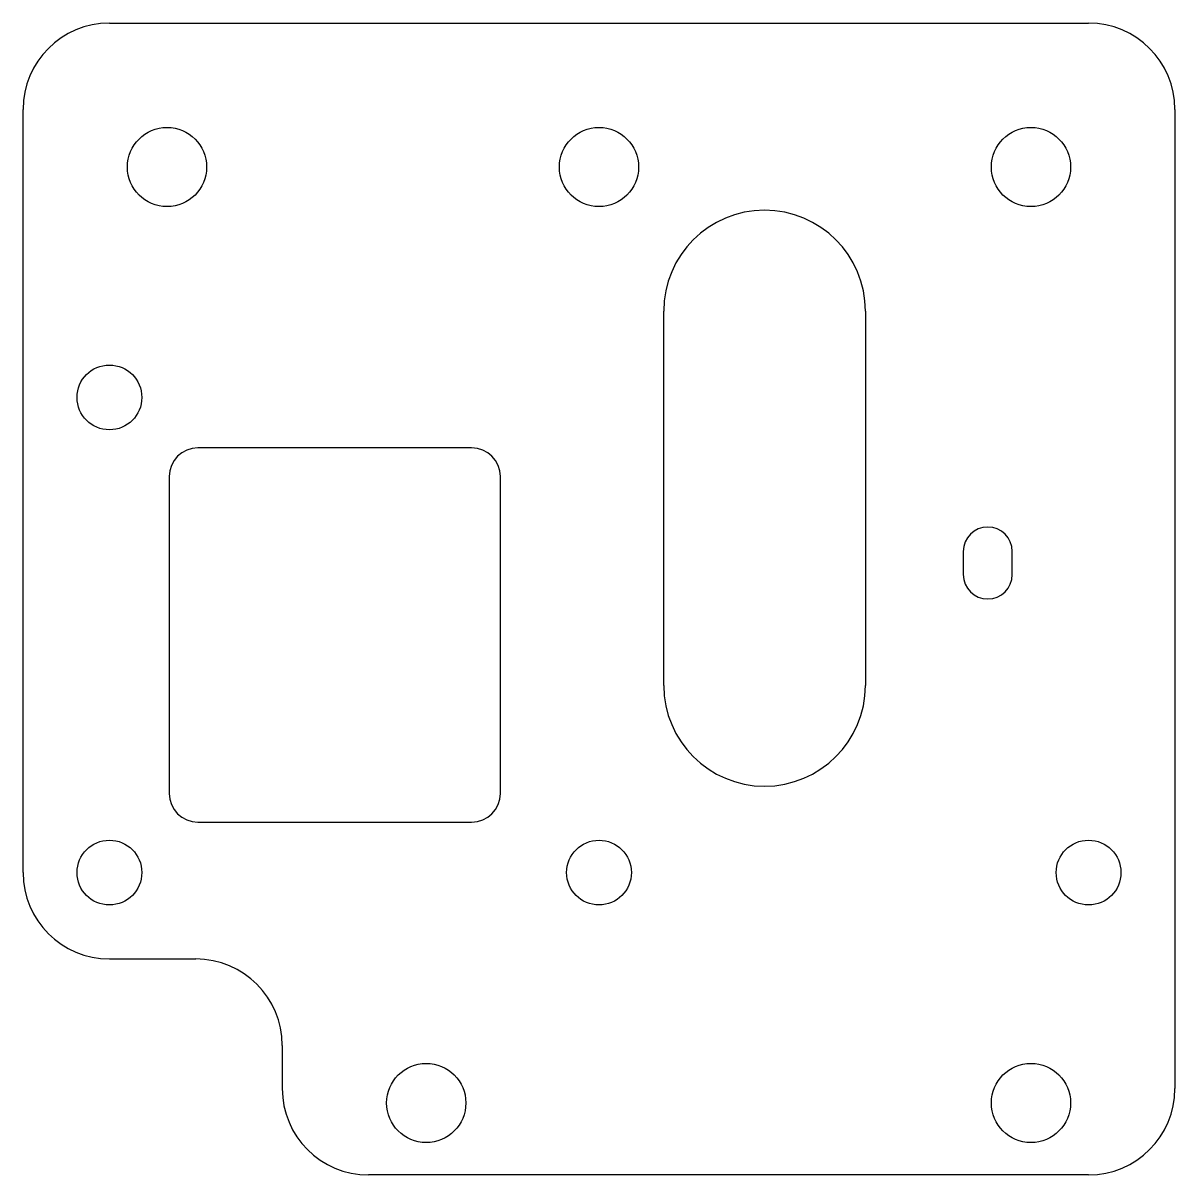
# Model space of a CAD drawing. Header units: millimetres. Extents: x -32.5 to 47.5, y -40 to 40.
import ezdxf

# ---------------------------------------------------------------- set-up
doc = ezdxf.new("R2010")
doc.units = ezdxf.units.MM

msp = doc.modelspace()

# ---------------------------------------------------------------- linework, layer by layer
at = {"color": 7, "linetype": 'Continuous', "lineweight": 25}
for p, q in [((-26.5, 40), (41.5, 40)), ((-32.5, -19), (-32.5, 34)), ((47.5, 34), (47.5, -34)), ((12, -6), (12, 20)), ((26, 20), (26, -6)), ((-1.35, 10.5), (-20.35, 10.5)), ((-22.35, 8.5), (-22.35, -13.5)), ((0.65, -13.5), (0.65, 8.5)), ((32.8, 3.3), (32.8, 1.7)), ((36.2, 1.7), (36.2, 3.3)), ((-20.35, -15.5), (-1.35, -15.5)), ((-26.5, -25), (-20.5, -25)), ((-14.5, -31), (-14.5, -34)), ((41.5, -40), (-8.5, -40))]:
    msp.add_line(p, q, dxfattribs=at)
for centre, radius in [((-22.5, 30), 2.75), ((7.5, 30), 2.75), ((37.5, 30), 2.75), ((-26.5, 14), 2.25), ((-26.5, -19), 2.25), ((7.5, -19), 2.25), ((41.5, -19), 2.25), ((-4.5, -35), 2.75), ((37.5, -35), 2.75)]:
    msp.add_circle(centre, radius, dxfattribs=at)
for centre, radius, start, end in [((-26.5, 34), 6, 90, 180), ((41.5, 34), 6, 0, 90), ((19, 20), 7, 0, 180), ((-20.35, 8.5), 2, 90, 180), ((-1.35, 8.5), 2, 0, 90), ((34.5, 3.3), 1.7, 0, 180), ((34.5, 1.7), 1.7, 180, 0), ((19, -6), 7, 180, 0), ((-20.35, -13.5), 2, 180, 270), ((-1.35, -13.5), 2, 270, 0), ((-26.5, -19), 6, 180, 270), ((-20.5, -31), 6, 0, 90), ((-8.5, -34), 6, 180, 270), ((41.5, -34), 6, 270, 0)]:
    msp.add_arc(centre, radius, start, end, dxfattribs=at)

doc.saveas('drawing.dxf')
